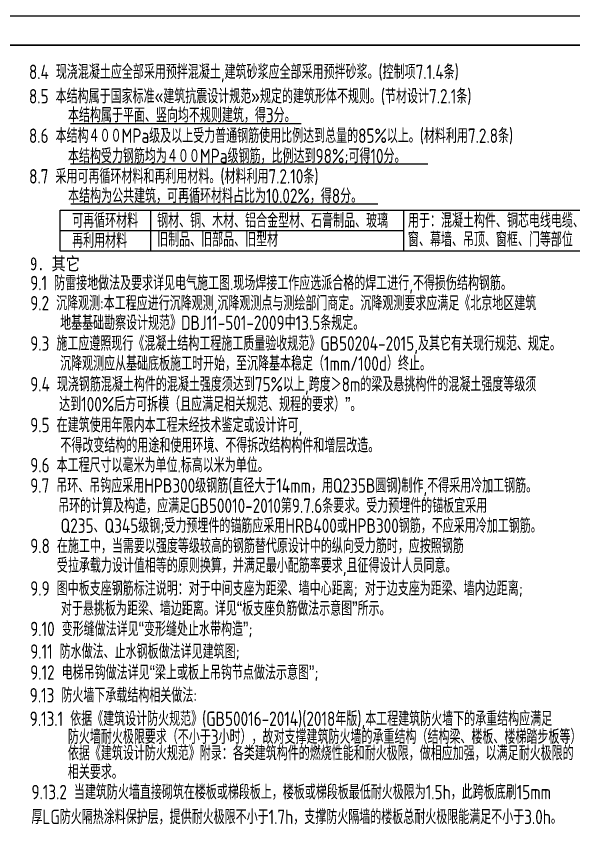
# Model space of a CAD drawing. Extents: x -67167 to 417929, y -86205 to 407116.
# Drawn here: x 291693 to 310963, y 304672 to 332685 of the extents above; entities that cross this region are included whole.
import ezdxf

# ---------------------------------------------------------------- set-up
doc = ezdxf.new("R2010")
doc.units = 0
doc.header["$LTSCALE"] = 1000
doc.layers.add('SHEET_LINE', color=6, linetype='Continuous')
doc.layers.add('字', color=3, linetype='Continuous')
doc.styles.add('-黑体', font='simhei.ttf')
doc.styles.add('TSSD', font='tssdeng.shx', dxfattribs={"width": 0.7, "bigfont": 'tssdchn.shx'})

msp = doc.modelspace()

# ---------------------------------------------------------------- linework, layer by layer
at = {"linetype": 'Continuous'}
msp.add_lwpolyline([(215471.741, 273282.933), (320596.741, 273282.934), (320596.741, 332682.934), (215471.741, 332682.933)], close=True, dxfattribs=at)
at = {"layer": 'SHEET_LINE'}
for points, const_width in [([(215471.741, 273282.933), (215471.741, 332682.933), (320596.741, 332682.934), (320596.741, 273282.934)], 5), ([(217971.741, 274282.933), (217971.741, 331682.933), (319596.741, 331682.934), (319596.741, 274282.934)], 50)]:
    msp.add_lwpolyline(points, close=True, dxfattribs=dict(at, const_width=const_width))
at = {"layer": '字', "color": 6}
for p, q in [((293570.241, 328978.289), (301539.713, 328978.289)), ((293570.241, 327578.289), (305919.558, 327578.289)), ((293575.459, 326201.002), (304192.703, 326201.002)), ((296332.96, 325980.437), (296332.96, 324568.22)), ((305076.902, 325980.437), (305076.902, 324568.22)), ((293216.87, 325274.328), (305076.902, 325274.328))]:
    msp.add_line(p, q, dxfattribs=at)
msp.add_lwpolyline([(293216.87, 325980.437), (312066.715, 325980.437), (312066.715, 324568.22), (293216.87, 324568.22)], close=True, dxfattribs=at)

# ---------------------------------------------------------------- texts
at = {"layer": '字', "width": 0.8}
for s, height, style, p in [('8.4 现浇混凝土应全部采用预拌混凝土,建筑砂浆应全部采用预拌砂浆。(控制项7.1.4条)', 500, 'TSSD', (292133.709, 330511.96)), ('8.5 本结构属于国家标准«建筑抗震设计规范»规定的建筑形体不规则。(节材设计7.2.1条)', 500, 'TSSD', (292133.709, 329669.553)), ('8.6 本结构４００MPa级及以上受力普通钢筋使用比例达到总量的85%%%以上。(材料利用7.2.8条)', 500, 'TSSD', (292133.709, 328305.188)), ('8.7 采用可再循环材料和再利用材料。(材料利用7.2.10条)', 500, 'TSSD', (292138.927, 326900.843)), ('可再循环材料 ', 500, 'TSSD', (293626.328, 325371.927)), ('钢材、铜、木材、铝合金型材、石膏制品、玻璃', 500, 'TSSD', (296564.277, 325371.927)), ('用于：混凝土构件、铜芯电线电缆、门', 500, 'TSSD', (305232.076, 325375.667)), ('旧制品、旧部品、旧型材', 500, 'TSSD', (296564.277, 324718.511)), ('窗、幕墙、吊顶、窗框、门等部位', 500, 'TSSD', (305232.076, 324722.545)), ('再利用材料', 500, 'TSSD', (293626.328, 324679.74)), ('9. 其它', 450, '-黑体', (292175.885, 323908.159)), ('9.1 防雷接地做法及要求详见电气施工图.现场焊接工作应选派合格的焊工进行,不得损伤结构钢筋。', 500, 'TSSD', (292175.885, 323215.137)), ('9.2 沉降观测:本工程应进行沉降观测,沉降观测点与测绘部门商定。沉降观测要求应满足《北京地区建筑', 500, 'TSSD', (292175.885, 322517.048)), ('地基基础勘察设计规范》DBJ11-501-2009中13.5条规定。', 500, 'TSSD', (293209.651, 321839.229)), ('9.4 现浇钢筋混凝土构件的混凝土强度须达到75%%%以上,跨度＞8m的梁及悬挑构件的混凝土强度等级须', 500, 'TSSD', (292175.885, 319715.852)), ('达到100%%%后方可拆模（且应满足相关规范、规程的要求）”。', 500, 'TSSD', (293177.643, 319025.576)), ('9.5 在建筑使用年限内本工程未经技术鉴定或设计许可, ', 500, 'TSSD', (292175.885, 318306.234)), ('不得改变结构的用途和使用环境、不得拆改结构构件和增层改造。', 500, 'TSSD', (293219.944, 317604.88)), ('9.6 本工程尺寸以毫米为单位.标高以米为单位。', 500, 'TSSD', (292175.885, 316920.034)), ('9.7 吊环、吊钩应采用HPB300级钢筋(直径大于14mm，用Q235B圆钢)制作,不得采用冷加工钢筋。', 500, 'TSSD', (292175.885, 316213.893)), ('吊环的计算及构造，应满足GB50010-2010第9.7.6条要求。受力预埋件的锚板宜采用', 500, 'TSSD', (293143.714, 315519.589)), ('Q235、Q345级钢;受力预埋件的锚筋应采用HRB400或HPB300钢筋，不应采用冷加工钢筋。', 500, 'TSSD', (293225.089, 314828.192)), ('9.8 在施工中，当需要以强度等级较高的钢筋替代原设计中的纵向受力筋时，应按照钢筋', 500, 'TSSD', (292176.044, 314128.246)), ('受拉承载力设计值相等的原则换算，并满足最小配筋率要求,且征得设计人员同意。', 500, 'TSSD', (293099.086, 313452.419)), ('9.9 图中板支座钢筋标注说明：对于中间支座为距梁、墙中心距离; 对于边支座为距梁、墙内边距离; ', 500, 'TSSD', (292176.044, 312657.572)), ('对于悬挑板为距梁、墙边距离。详见“板支座负筋做法示意图”所示。', 500, 'TSSD', (293238, 311964.993)), ('9.10 变形缝做法详见“变形缝处止水带构造”; ', 500, 'TSSD', (292176.044, 311259.276)), ('9.11 防水做法、止水钢板做法详见建筑图; ', 500, 'TSSD', (292176.044, 310478.37)), ('9.12 电梯吊钩做法详见“梁上或板上吊钩节点做法示意图”; ', 500, 'TSSD', (292176.044, 309753.244)), ('9.13 防火墙下承载结构相关做法:', 500, 'TSSD', (292158.002, 308967.514)), ('防火墙耐火极限要求（不小于3小时），故对支撑建筑防火墙的承重结构（结构梁、楼板、楼梯踏步板等）', 500, 'TSSD', (293477.908, 307535.006)), ('依据《建筑设计防火规范》附录：各类建筑构件的燃烧性能和耐火极限，做相应加强，以满足耐火极限的', 500, 'TSSD', (293477.908, 306967.38)), ('相关要求。', 500, 'TSSD', (293477.908, 306318.665)), ('9.13.2 当建筑防火墙直接砌筑在楼板或梯段板上，楼板或梯段板最低耐火极限为1.5h，此跨板底刷15mm', 500, 'TSSD', (292218.466, 305622.032)), ('厚LG防火隔热涂料保护层，提供耐火极限不小于1.7h，支撑防火隔墙的楼板总耐火极限能满足不小于3.0h。', 500, 'TSSD', (292218.466, 304763.777))]:
    msp.add_text(s, height=height, rotation=0.0000007, dxfattribs=dict(at, style=style)).set_placement(p)
at = {"layer": '字', "color": 1, "style": 'TSSD', "width": 0.8}
for s, p in [('本结构属于平面、竖向均不规则建筑，得3分。', (293481.457, 329016.687)), ('本结构受力钢筋均为４００MPa级钢筋，比例达到98%%%;可得10分。', (293481.457, 327604.845)), ('本结构为公共建筑，可再循环材料占比为10.02%%%，得8分。', (293486.676, 326227.558))]:
    msp.add_text(s, height=500, rotation=0.0000007, dxfattribs=at).set_placement(p)
at = {"layer": '字', "color": 61, "style": 'TSSD', "width": 0.8}
for s, p in [('9.3 施工应遵照现行《混凝土结构工程施工质量验收规范》GB50204-2015,及其它有关现行规范、规定。', (292175.885, 321125.369)), ('沉降观测应从基础底板施工时开始，至沉降基本稳定（1mm/100d）终止。', (293209.651, 320433.048)), ('9.13.1 依据《建筑设计防火规范》(GB50016-2014)(2018年版),本工程建筑防火墙下的承重结构应满足', (292158.002, 308156.076))]:
    msp.add_text(s, height=500, rotation=0.0000007, dxfattribs=at).set_placement(p)

doc.saveas('drawing.dxf')
